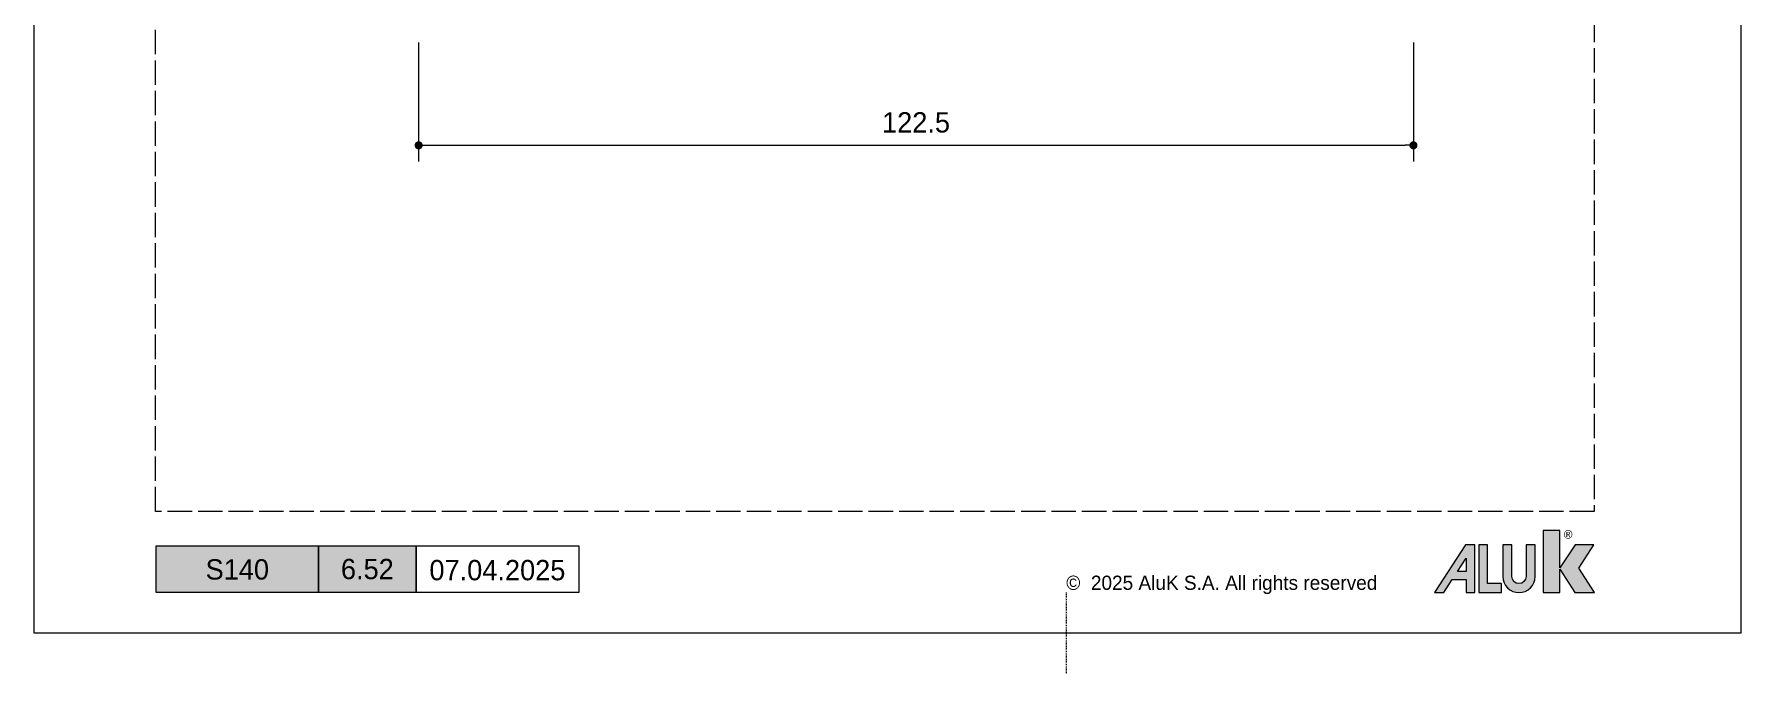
# Model space of a CAD drawing. Header units: millimetres. Extents: x -576 to 4430, y -1196 to 2690.
# Drawn here: x 260 to 470, y -1196 to -1117.3 of the extents above; entities that cross this region are included whole.
import ezdxf
from ezdxf.enums import TextEntityAlignment as Align

# ---------------------------------------------------------------- set-up
doc = ezdxf.new("R2010")
doc.units = ezdxf.units.MM
doc.header["$LTSCALE"] = 0.25
doc.header["$MEASUREMENT"] = 0
doc.linetypes.add('ACAD_ISO02W100', pattern=[15, 12, -3])
doc.linetypes.add('DOT2', pattern=[0.125, 0, -0.125])
doc.layers.get('0').update_dxf_attribs({"lineweight": 5})
doc.layers.get('Defpoints').update_dxf_attribs({"lineweight": 5})
doc.layers.add('01_ALUK Logo', color=7, linetype='Continuous')
for name, color, linetype, lineweight in [('01_Dimension', 251, 'Continuous', 9), ('01_External Border', 150, 'Continuous', 20), ('01_Text', 40, 'Continuous', 25)]:
    doc.layers.add(name, color=color, linetype=linetype, lineweight=lineweight)
doc.layers.add('01_Fill Border Grey', color=7, linetype='Continuous', true_color=0x555655)
doc.layers.add('01_Text [White]', color=7, linetype='Continuous', lineweight=25, true_color=0xffffff)
doc.layers.add('02_Block Frame', color=7, linetype='Continuous', lineweight=5, true_color=0xe2001a, plot=False)
doc.layers.add('02_Layout Grid', color=252, linetype='DOT2', lineweight=5, plot=False, transparency=0.5)
doc.styles.add('ALUK Main&Secondary Titles', font='GOTHIC.TTF')
doc.styles.add('Aluk Text', font='GOTHIC.TTF')
doc.styles.get("Standard").update_dxf_attribs({"font": 'arial.ttf'})
doc.dimstyles.new('ALUK Manual 1-1', dxfattribs={"dimtxt": 2.5, "dimasz": 1, "dimexe": 2, "dimexo": 4, "dimgap": 1.5, "dimtad": 3, "dimdec": 1, "dimdsep": 46, "dimtxsty": 'Aluk Text', "dimblk": 'DOT', "dimcen": 0, "dimclrd": 256, "dimclre": 256, "dimclrt": 2, "dimaunit": 1, "dimadec": 0, "dimazin": 0, "dimtfac": 0.7, "dimtdec": 1, "dimtmove": 0, "dimatfit": 3, "dimldrblk": 'DOT', "dimfxl": 1, "dimtolj": 2, "dimlwd": -1, "dimlwe": -1, "dimarcsym": 0})

# ---------------------------------------------------------------- blocks, each defined once
blk = doc.blocks.new('serie_')
at = {"layer": '01_Text [White]', "color": 7, "true_color": 0xffffff, "insert": (10, -2.87), "char_height": 2.5, "attachment_point": 5, "style": 'ALUK Main&Secondary Titles'}
blk.add_mtext_dynamic_manual_height_columns('S140', width=20, gutter_width=12.5, heights=[0], dxfattribs=at)
blk = doc.blocks.new('_Dot')
at = {"color": 0, "linetype": 'ByBlock', "lineweight": -2}
blk.add_line((-0.5, 0), (-1, 0), dxfattribs=at)
at = {"color": 0, "linetype": 'ByBlock', "const_width": 0.5}
blk.add_lwpolyline([(-0.25, 0, 1), (0.25, 0, 1)], format="xyb", close=True, dxfattribs=at)
blk = doc.blocks.new('*D355')
at = {"layer": '01_Dimension', "ltscale": 0.25, "transparency": 16777216}
for p, q in [((307.31, -1118.29), (307.31, -1132.95)), ((429.71, -1118.29), (429.71, -1132.95)), ((308.31, -1130.95), (428.71, -1130.95))]:
    blk.add_line(p, q, dxfattribs=at)
at = {"layer": 'Defpoints', "color": 0, "ltscale": 0.25, "transparency": 16777216}
for p in [(307.31, -1114.29), (429.71, -1114.29), (429.71, -1130.95)]:
    blk.add_point(p, dxfattribs=at)
at = {"layer": '01_Dimension', "ltscale": 0.25, "transparency": 16777216, "rotation": 180}
blk.add_blockref('_Dot', (307.31, -1130.95), dxfattribs=at)
at = {"layer": '01_Dimension', "ltscale": 0.25, "transparency": 16777216}
blk.add_blockref('_Dot', (429.71, -1130.95), dxfattribs=at)
at = {"layer": '01_Dimension', "color": 2, "ltscale": 0.25, "transparency": 16777216, "insert": (368.51, -1128.14), "char_height": 2.5, "attachment_point": 5, "style": 'Aluk Text'}
blk.add_mtext('\\A2;122.5', dxfattribs=at)
blk = doc.blocks.new('A$C14581')
at = {"layer": '01_Text', "insert": (0, -0.19), "char_height": 2, "attachment_point": 7, "style": 'Aluk Text'}
blk.add_mtext_dynamic_manual_height_columns('{\\fPoppins|b0|i0|c0|p2;\\H0.875x;©  2025 AluK S.A. All rights reserved}', width=51.3351, gutter_width=204.25, heights=[0], dxfattribs=at)
blk = doc.blocks.new('AluK Logo')
at = {"layer": '01_ALUK Logo', "true_color": 0xe2001a}
h = blk.add_hatch(color=242, dxfattribs=at)
h.dxf.hatch_style = 1
h.paths.add_polyline_path([(18.02, 3.04), (19.92, 5.98), (17.56, 5.98), (15.66, 3.11), (15.66, 7.76), (13.58, 7.76), (13.58, 0), (15.66, 0), (15.66, 2.93), (17.53, 0), (20, 0)])
at = {"layer": '01_ALUK Logo', "true_color": 0x323338}
h = blk.add_hatch(color=250, dxfattribs=at)
h.dxf.hatch_style = 1
h.paths.add_polyline_path([(3.94, 0), (5.02, 0), (5.02, 5.96), (3.87, 5.96), (0, 0), (1.15, 0), (2.2, 1.63), (3.94, 1.63)])
h.paths.add_polyline_path([(3.95, 2.64), (2.86, 2.64), (3.95, 4.31)], flags=16)
h = blk.add_hatch(color=250, dxfattribs=at)
h.dxf.hatch_style = 1
h.paths.add_polyline_path([(6.62, 1.12), (6.62, 5.97), (5.53, 5.97), (5.53, 0), (8.38, 0), (8.38, 1.12)])
h = blk.add_hatch(color=250, dxfattribs=at)
h.dxf.hatch_style = 1
h.paths.add_polyline_path([(12.57, 5.97), (11.43, 5.97), (11.43, 2.02, -1), (9.65, 2.02), (9.65, 5.97), (8.52, 5.97), (8.52, 2.02, 0.999791), (12.57, 2.02)])
at = {"layer": '01_ALUK Logo', "color": 242, "lineweight": 0, "true_color": 0xe2001a}
blk.add_lwpolyline([(17.53, 0), (20, 0), (18.02, 3.04), (19.92, 5.98), (17.56, 5.98), (15.66, 3.11), (15.66, 7.76), (13.58, 7.76), (13.58, 0), (15.66, 0), (15.66, 2.93)], close=True, dxfattribs=at)
at = {"layer": '01_ALUK Logo', "color": 250, "lineweight": 0, "true_color": 0x323338}
for points in [[(2.2, 1.63), (3.94, 1.63), (3.94, 0), (5.02, 0), (5.02, 5.96), (3.87, 5.96), (0, 0), (1.15, 0)], [(2.86, 2.64), (3.95, 4.31), (3.95, 2.64)], [(8.38, 0), (8.38, 1.12), (6.62, 1.12), (6.62, 5.97), (5.53, 5.97), (5.53, 0)]]:
    blk.add_lwpolyline(points, close=True, dxfattribs=at)
blk.add_lwpolyline([(9.65, 2.02), (9.65, 5.97), (8.52, 5.97), (8.52, 2.02, 1), (12.57, 2.02), (12.57, 5.97), (11.43, 5.97), (11.43, 2.02, -1)], format="xyb", close=True, dxfattribs=at)
at = {"layer": '01_ALUK Logo', "color": 242, "lineweight": 0, "true_color": 0xe2001a, "insert": (16.69, 7.28), "char_height": 1.06, "attachment_point": 5}
blk.add_mtext_dynamic_manual_height_columns('®', width=0.2845, gutter_width=0.756, heights=[0], dxfattribs=at)
blk = doc.blocks.new('PAGE pari')
at = {"layer": '02_Block Frame'}
blk.add_lwpolyline([(0, 0), (0, 297), (210, 297), (210, 0)], close=True, dxfattribs=at)
at = {"layer": '02_Block Frame', "linetype": 'ACAD_ISO02W100'}
blk.add_lwpolyline([(14.93, 15), (14.93, 282), (191.93, 282), (191.93, 15)], close=True, dxfattribs=at)
at = {"layer": '02_Layout Grid', "color": 6, "ltscale": 0.25}
blk.add_line((127, 5), (127, -5), dxfattribs=at)
at = {"layer": '01_ALUK Logo', "xscale": 0.9841678626162992, "yscale": 0.9841678626162992, "zscale": 0.9841678626162992}
blk.add_blockref('AluK Logo', (172.32, 5), dxfattribs=at)
at = {"layer": '01_Text'}
blk.add_blockref('A$C14581', (127, 5), dxfattribs=at)

msp = doc.modelspace()

# ---------------------------------------------------------------- hatches: boundary and pattern name
at = {"layer": '01_Fill Border Grey', "ltscale": 0.25}
h = msp.add_hatch(color=256, dxfattribs=at)
h.dxf.hatch_style = 1
h.paths.add_polyline_path([(307.001, -1185.967), (275.001, -1185.967), (275.001, -1180.222), (307.001, -1180.222)])

# ---------------------------------------------------------------- linework, layer by layer
at = {"layer": '01_External Border'}
for points in [[(295.001, -1185.967), (275.001, -1185.967), (275.001, -1180.222), (295.001, -1180.222)], [(307.001, -1185.967), (295.001, -1185.967), (295.001, -1180.222), (307.001, -1180.222)], [(327.001, -1185.967), (307.001, -1185.967), (307.001, -1180.222), (327.001, -1180.222)]]:
    msp.add_lwpolyline(points, close=True, dxfattribs=at)

# ---------------------------------------------------------------- block references
msp.add_blockref('PAGE pari', (260, -1191))
at = {"layer": '01_Text [White]', "color": 7, "true_color": 0xffffff}
msp.add_blockref('serie_', (275.001, -1180.29), dxfattribs=at)

# ---------------------------------------------------------------- texts
at = {"layer": '01_Text', "style": 'ALUK Main&Secondary Titles'}
msp.add_attdef('07.04.2025', text='', height=2.5, dxfattribs=at).set_placement((317.001, -1183.229), align=Align.MIDDLE)
at = {"layer": '01_Text [White]', "color": 7, "ltscale": 0.25, "true_color": 0xffffff, "style": 'Aluk Text'}
msp.add_attdef('6.52', text='', height=2.5, dxfattribs=at).set_placement((301.001, -1183.097), align=Align.MIDDLE)

# ---------------------------------------------------------------- dimensions: what is measured, and where the dimension line sits
at = {"layer": '01_Dimension', "ltscale": 0.25}
dim = msp.add_linear_dim(base=(429.707, -1130.952), p1=(307.307, -1114.294), p2=(429.707, -1114.294), text='122.5', dimstyle='ALUK Manual 1-1', dxfattribs=at)
dim.commit()
dim.dimension.update_dxf_attribs({"geometry": '*D355', "text_midpoint": (368.507, -1128.139)})

doc.saveas('drawing.dxf')
